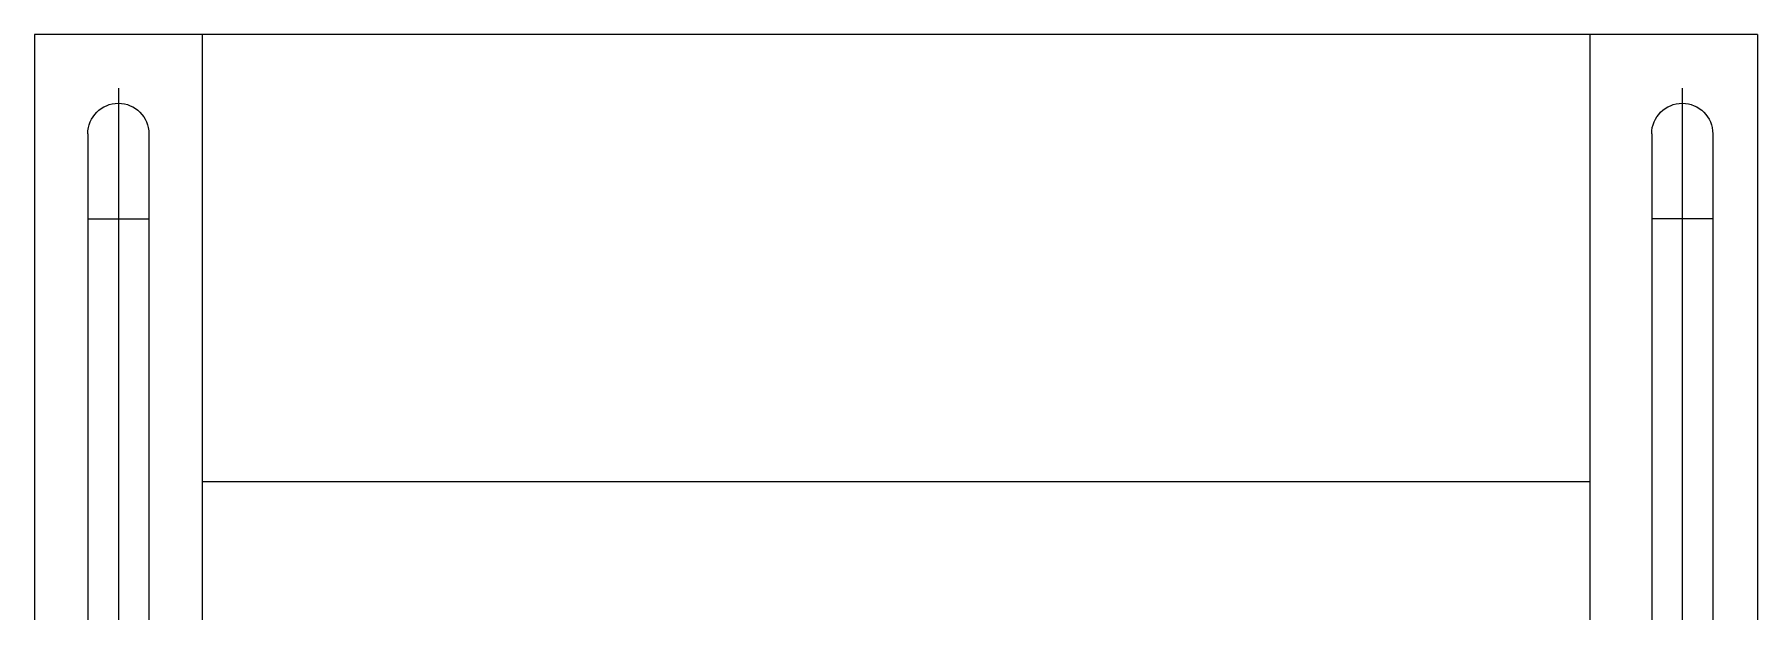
# Model space of a CAD drawing. Header units: millimetres. Extents: x 10462777 to 22643323, y 453826 to 1389191.
# Drawn here: x 11333593 to 11334363, y 600624 to 600882 of the extents above; entities that cross this region are included whole.
import ezdxf

# ---------------------------------------------------------------- set-up
doc = ezdxf.new("R2010")
doc.units = ezdxf.units.MM
doc.header["$LTSCALE"] = 200
doc.header["$MEASUREMENT"] = 0
doc.header["$PDMODE"] = 35
doc.header["$PDSIZE"] = -5
doc.linetypes.add('HIDDEN', pattern=[3.75, 2.5, -1.25])
doc.layers.get('0').update_dxf_attribs({"linetype": 'CONTINUOUS'})
doc.layers.get('DEFPOINTS').update_dxf_attribs({"linetype": 'CONTINUOUS'})
doc.layers.add('7', color=7, linetype='CONTINUOUS')
doc.layers.add('CENTER', color=1, linetype='CONTINUOUS')
doc.layers.add('AM_3', color=6, linetype='HIDDEN', lineweight=15)

# ---------------------------------------------------------------- blocks, each defined once
blk = doc.blocks.new('A$C6B555D0D')
at = {"color": 2}
for p, q in [((4685.58, 2366.25), (4112.88, 2366.25)), ((4647.53, 2366.25), (4647.53, 2338.95)), ((4685.58, 2338.95), (4112.88, 2338.95)), ((4685.58, 1667.4), (4112.88, 1667.4)), ((4647.53, 1640.1), (4647.53, 1667.4)), ((4685.58, 1640.1), (4112.88, 1640.1))]:
    blk.add_line(p, q, dxfattribs=at)
for centre in [(4685.58, 2352.6), (4685.58, 1653.75)]:
    blk.add_arc(centre, 13.65, 270, 90, dxfattribs=at)
at = {"layer": 'AM_3', "color": 4, "linetype": 'Continuous'}
for p, q in [((4730, 2386.25), (4090, 2386.25)), ((4730, 2386.25), (4730, 1616.25)), ((4730, 2311.25), (4090, 2311.25)), ((4530, 2311.25), (4530, 1691.25)), ((4730, 1691.25), (4090, 1691.25)), ((4730, 1616.25), (4090, 1616.25))]:
    blk.add_line(p, q, dxfattribs=at)
at = {"layer": 'CENTER'}
for p, q in [((4706.05, 2352.6), (4090, 2352.6)), ((4706.05, 1653.75), (4090, 1653.75))]:
    blk.add_line(p, q, dxfattribs=at)
at = {"layer": 'DEFPOINTS', "color": 0, "linetype": 'ByBlock'}
blk.add_point((4730, 2386.25), dxfattribs=at)
blk.add_point((4730, 2386.25), dxfattribs=at)
blk.add_point((4730, 2386.25), dxfattribs=at)
blk.add_point((4730, 2386.25), dxfattribs=at)

msp = doc.modelspace()

# ---------------------------------------------------------------- block references
at = {"layer": '7', "extrusion": (0, 0, -1), "zscale": -1, "rotation": 90.00000000000001}
msp.add_blockref('A$C6B555D0D', (-11331976.57522, 596151.63805), dxfattribs=at)

doc.saveas('drawing.dxf')
